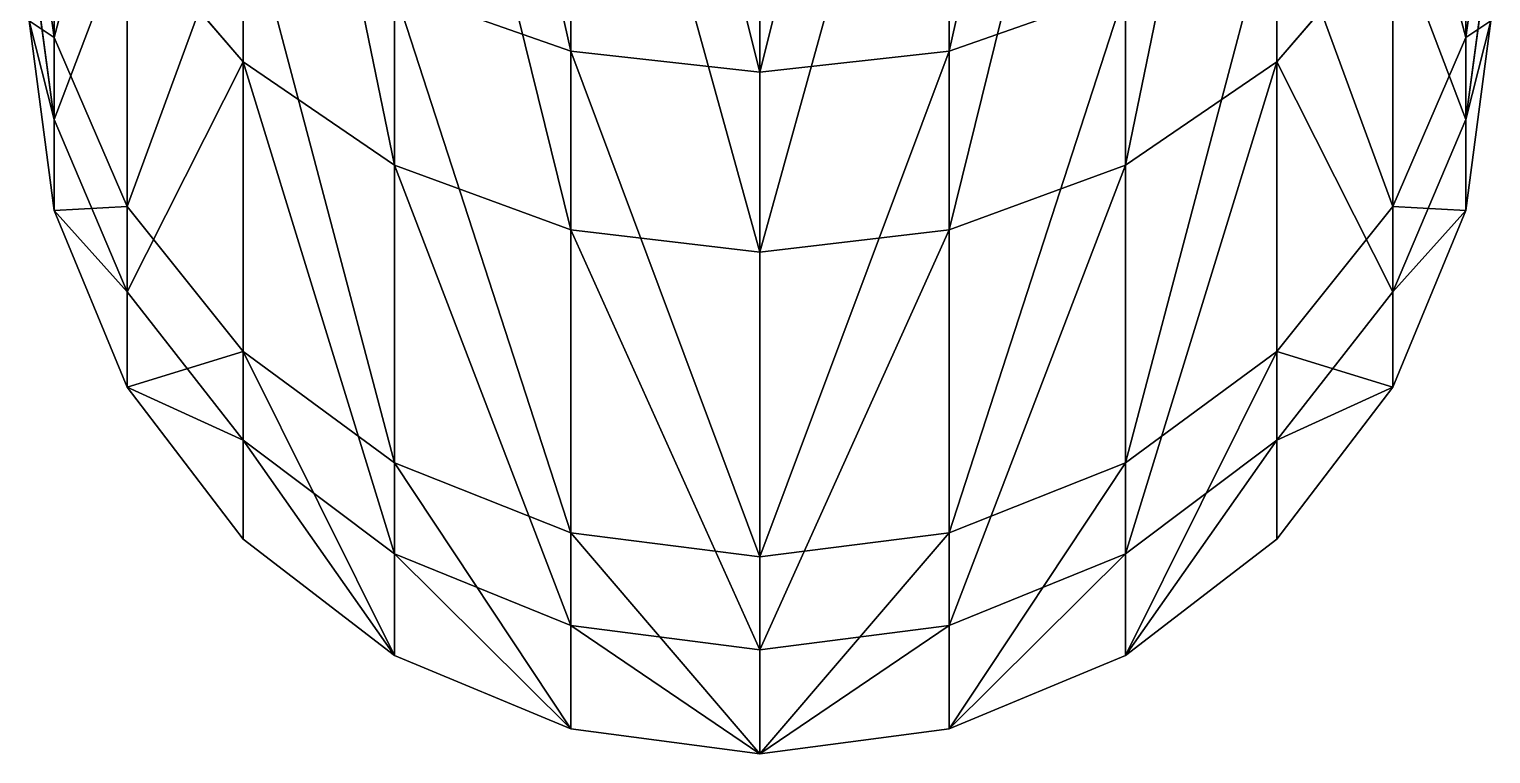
# Model space of a CAD drawing. Extents: x 0 to 6, y 0 to 43.
# Drawn here: x 1.009 to 4.991, y 0 to 1.975 of the extents above; entities that cross this region are included whole.
import ezdxf

# ---------------------------------------------------------------- set-up
doc = ezdxf.new("R2010")
doc.units = 0
doc.header["$MEASUREMENT"] = 0
doc.layers.get('0').update_dxf_attribs({"color": 13, "linetype": 'CONTINUOUS'})

msp = doc.modelspace()

# ---------------------------------------------------------------- linework, layer by layer
for p, q in [((2.4847, 3.9197, 20.8513), (2.4847, 1.916, 18.4492)), ((3.5153, 3.9197, 20.8513), (3.5153, 1.916, 18.4492)), ((3, 3.8735, 20.9014), (3, 1.8584, 18.4857)), ((1.5921, 1.8867, 6.7172), (1.5921, 3.6105, 4.2705)), ((4.4079, 1.8867, 6.7172), (4.4079, 3.6105, 4.2705)), ((2.0044, 1.6052, 6.5696), (2.0044, 3.3767, 4.0551)), ((3.9956, 1.6052, 6.5696), (3.9956, 3.3767, 4.0551)), ((2.4847, 1.4282, 6.4768), (2.4847, 3.2298, 3.9197)), ((3.5153, 1.4282, 6.4768), (3.5153, 3.2298, 3.9197)), ((3, 1.3678, 6.4451), (3, 3.1797, 3.8735)), ((1.0767, 3.111, 17.6928), (1.0767, 1.9524, 15.1891)), ((4.9233, 3.111, 17.6928), (4.9233, 1.9524, 15.1891)), ((1.0767, 1.7297, 9.7232), (1.0767, 2.6808, 7.1335)), ((1.2757, 2.7034, 17.9508), (1.2757, 1.4919, 15.3328)), ((4.7243, 2.7034, 17.9508), (4.7243, 1.4919, 15.3328)), ((4.9233, 1.7297, 9.7232), (4.9233, 2.6808, 7.1335)), ((1.0089, 2.4465, 15.0348), (1.0767, 1.9524, 15.1891)), ((4.9233, 1.9524, 15.1891), (4.9911, 2.4465, 15.0348)), ((1.5921, 2.3534, 18.1724), (1.5921, 1.0965, 15.4562)), ((4.4079, 2.3534, 18.1724), (4.4079, 1.0965, 15.4562)), ((1.0089, 2.2347, 9.8367), (1.0767, 1.7297, 9.7232)), ((1.2757, 2.2535, 6.9095), (1.5921, 1.8867, 6.7172)), ((1.2757, 1.259, 9.6174), (1.2757, 2.2535, 6.9095)), ((4.4079, 1.8867, 6.7172), (4.7243, 2.2535, 6.9095)), ((4.7243, 1.259, 9.6174), (4.7243, 2.2535, 6.9095)), ((4.9233, 1.7297, 9.7232), (4.9911, 2.2347, 9.8367)), ((2.0044, 2.0848, 18.3424), (2.4847, 1.916, 18.4492)), ((2.0044, 2.0848, 18.3424), (2.0044, 0.793, 15.5509)), ((3.5153, 1.916, 18.4492), (3.9956, 2.0848, 18.3424)), ((3.9956, 2.0848, 18.3424), (3.9956, 0.793, 15.5509)), ((1.0089, 1.9985, 12.4497), (1.0767, 1.4812, 12.4708)), ((4.9233, 1.4812, 12.4708), (4.9911, 1.9985, 12.4497)), ((1.0767, 1.9524, 15.1891), (1.2757, 1.4919, 15.3328)), ((1.0767, 1.9524, 15.1891), (1.0767, 1.4812, 12.4708)), ((4.7243, 1.4919, 15.3328), (4.9233, 1.9524, 15.1891)), ((4.9233, 1.9524, 15.1891), (4.9233, 1.4812, 12.4708)), ((2.4847, 1.916, 18.4492), (2.4847, 0.6023, 15.6104)), ((2.4847, 1.916, 18.4492), (3, 1.8584, 18.4857)), ((3, 1.8584, 18.4857), (3.5153, 1.916, 18.4492)), ((3.5153, 1.916, 18.4492), (3.5153, 0.6023, 15.6104)), ((1.5921, 1.8867, 6.7172), (2.0044, 1.6052, 6.5696)), ((1.5921, 0.8549, 9.5266), (1.5921, 1.8867, 6.7172)), ((3.9956, 1.6052, 6.5696), (4.4079, 1.8867, 6.7172)), ((4.4079, 0.8549, 9.5266), (4.4079, 1.8867, 6.7172)), ((3, 1.8584, 18.4857), (3, 0.5372, 15.6307)), ((1.0767, 1.4812, 12.4708), (1.0767, 1.7297, 9.7232)), ((1.0767, 1.7297, 9.7232), (1.2757, 1.259, 9.6174)), ((4.7243, 1.259, 9.6174), (4.9233, 1.7297, 9.7232)), ((4.9233, 1.4812, 12.4708), (4.9233, 1.7297, 9.7232)), ((2.0044, 0.5447, 9.4569), (2.0044, 1.6052, 6.5696)), ((2.0044, 1.6052, 6.5696), (2.4847, 1.4282, 6.4768)), ((3.5153, 1.4282, 6.4768), (3.9956, 1.6052, 6.5696)), ((3.9956, 0.5447, 9.4569), (3.9956, 1.6052, 6.5696)), ((1.0767, 1.4812, 12.4708), (1.2757, 0.9992, 12.4904)), ((1.2757, 1.4919, 15.3328), (1.5921, 1.0965, 15.4562)), ((1.2757, 1.4919, 15.3328), (1.2757, 0.9992, 12.4904)), ((4.4079, 1.0965, 15.4562), (4.7243, 1.4919, 15.3328)), ((4.7243, 1.4919, 15.3328), (4.7243, 0.9992, 12.4904)), ((4.7243, 0.9992, 12.4904), (4.9233, 1.4812, 12.4708)), ((2.4847, 0.3498, 9.413), (2.4847, 1.4282, 6.4768)), ((2.4847, 1.4282, 6.4768), (3, 1.3678, 6.4451)), ((3, 1.3678, 6.4451), (3.5153, 1.4282, 6.4768)), ((3.5153, 0.3498, 9.413), (3.5153, 1.4282, 6.4768)), ((3, 0.2833, 9.3981), (3, 1.3678, 6.4451)), ((1.2757, 0.9992, 12.4904), (1.2757, 1.259, 9.6174)), ((1.2757, 1.259, 9.6174), (1.5921, 0.8549, 9.5266)), ((4.4079, 0.8549, 9.5266), (4.7243, 1.259, 9.6174)), ((4.7243, 0.9992, 12.4904), (4.7243, 1.259, 9.6174)), ((1.5921, 1.0965, 15.4562), (2.0044, 0.793, 15.5509)), ((1.5921, 1.0965, 15.4562), (1.5921, 0.5853, 12.5073)), ((3.9956, 0.793, 15.5509), (4.4079, 1.0965, 15.4562)), ((4.4079, 1.0965, 15.4562), (4.4079, 0.5853, 12.5073)), ((1.2757, 0.9992, 12.4904), (1.5921, 0.5853, 12.5073)), ((4.4079, 0.5853, 12.5073), (4.7243, 0.9992, 12.4904)), ((1.5921, 0.5853, 12.5073), (1.5921, 0.8549, 9.5266)), ((1.5921, 0.8549, 9.5266), (2.0044, 0.5447, 9.4569)), ((3.9956, 0.5447, 9.4569), (4.4079, 0.8549, 9.5266)), ((4.4079, 0.5853, 12.5073), (4.4079, 0.8549, 9.5266)), ((2.0044, 0.793, 15.5509), (2.4847, 0.6023, 15.6104)), ((2.0044, 0.793, 15.5509), (2.0044, 0.2677, 12.5202)), ((3.5153, 0.6023, 15.6104), (3.9956, 0.793, 15.5509)), ((3.9956, 0.793, 15.5509), (3.9956, 0.2677, 12.5202)), ((2.4847, 0.6023, 15.6104), (3, 0.5372, 15.6307)), ((2.4847, 0.6023, 15.6104), (2.4847, 0.0681, 12.5284)), ((3, 0.5372, 15.6307), (3.5153, 0.6023, 15.6104)), ((3.5153, 0.6023, 15.6104), (3.5153, 0.0681, 12.5284)), ((1.5921, 0.5853, 12.5073), (2.0044, 0.2677, 12.5202)), ((3.9956, 0.2677, 12.5202), (4.4079, 0.5853, 12.5073)), ((2.0044, 0.2677, 12.5202), (2.0044, 0.5447, 9.4569)), ((2.0044, 0.5447, 9.4569), (2.4847, 0.3498, 9.413)), ((3, 0.5372, 15.6307), (3, 0, 12.5311)), ((3.5153, 0.3498, 9.413), (3.9956, 0.5447, 9.4569)), ((3.9956, 0.2677, 12.5202), (3.9956, 0.5447, 9.4569)), ((2.4847, 0.0681, 12.5284), (2.4847, 0.3498, 9.413)), ((2.4847, 0.3498, 9.413), (3, 0.2833, 9.3981)), ((3, 0.2833, 9.3981), (3.5153, 0.3498, 9.413)), ((3.5153, 0.0681, 12.5284), (3.5153, 0.3498, 9.413)), ((3, 0, 12.5311), (3, 0.2833, 9.3981)), ((2.0044, 0.2677, 12.5202), (2.4847, 0.0681, 12.5284)), ((3.5153, 0.0681, 12.5284), (3.9956, 0.2677, 12.5202)), ((2.4847, 0.0681, 12.5284), (3, 0, 12.5311)), ((3, 0, 12.5311), (3.5153, 0.0681, 12.5284))]:
    msp.add_line(p, q)

# ---------------------------------------------------------------- meshes
mesh = msp.add_polyface()
corners = [(2.4847, 1.916, 18.4492), (2.0044, 4.0551, 20.7044), (2.0044, 2.0848, 18.3424), (2.4847, 3.9197, 20.8513)]
mesh.append_faces([[corners[k] for k in face] for face in [(0, 1, 2), (1, 0, 3)]], dxfattribs={"vtx0": -1})
mesh = msp.add_polyface()
corners = [(3.9956, 4.0551, 20.7044), (3.5153, 1.916, 18.4492), (3.9956, 2.0848, 18.3424), (3.5153, 3.9197, 20.8513)]
mesh.append_faces([[corners[k] for k in face] for face in [(0, 1, 2), (1, 0, 3)]], dxfattribs={"vtx0": -1})
mesh = msp.add_polyface()
corners = [(1.2757, 2.2535, 6.9095), (1.5921, 3.6105, 4.2705), (1.5921, 1.8867, 6.7172), (1.2757, 3.915, 4.5513)]
mesh.append_faces([[corners[k] for k in face] for face in [(0, 1, 2), (1, 0, 3)]], dxfattribs={"vtx0": -1})
mesh = msp.add_polyface()
corners = [(3, 1.8584, 18.4857), (2.4847, 3.9197, 20.8513), (2.4847, 1.916, 18.4492), (3, 3.8735, 20.9014)]
mesh.append_faces([[corners[k] for k in face] for face in [(0, 1, 2), (1, 0, 3)]], dxfattribs={"vtx0": -1})
mesh = msp.add_polyface()
corners = [(3.5153, 3.9197, 20.8513), (3, 1.8584, 18.4857), (3.5153, 1.916, 18.4492), (3, 3.8735, 20.9014)]
mesh.append_faces([[corners[k] for k in face] for face in [(0, 1, 2), (1, 0, 3)]], dxfattribs={"vtx0": -1})
mesh = msp.add_polyface()
corners = [(4.4079, 3.6105, 4.2705), (4.7243, 2.2535, 6.9095), (4.4079, 1.8867, 6.7172), (4.7243, 3.915, 4.5513)]
mesh.append_faces([[corners[k] for k in face] for face in [(0, 1, 2), (1, 0, 3)]], dxfattribs={"vtx0": -1})
mesh = msp.add_polyface()
corners = [(2.0044, 1.6052, 6.5696), (1.5921, 3.6105, 4.2705), (2.0044, 3.3767, 4.0551), (1.5921, 1.8867, 6.7172)]
mesh.append_faces([[corners[k] for k in face] for face in [(0, 1, 2), (1, 0, 3)]], dxfattribs={"vtx0": -1})
mesh = msp.add_polyface()
corners = [(4.4079, 3.6105, 4.2705), (3.9956, 1.6052, 6.5696), (3.9956, 3.3767, 4.0551), (4.4079, 1.8867, 6.7172)]
mesh.append_faces([[corners[k] for k in face] for face in [(0, 1, 2), (1, 0, 3)]], dxfattribs={"vtx0": -1})
mesh = msp.add_polyface()
corners = [(1.0767, 3.111, 17.6928), (1.0089, 2.4465, 15.0348), (1.0767, 1.9524, 15.1891), (1.0089, 3.5484, 17.4159)]
mesh.append_faces([[corners[k] for k in face] for face in [(0, 1, 2), (1, 0, 3)]], dxfattribs={"vtx0": -1})
mesh = msp.add_polyface()
corners = [(4.9911, 2.4465, 15.0348), (4.9233, 3.111, 17.6928), (4.9233, 1.9524, 15.1891), (4.9911, 3.5484, 17.4159)]
mesh.append_faces([[corners[k] for k in face] for face in [(0, 1, 2), (1, 0, 3)]], dxfattribs={"vtx0": -1})
mesh = msp.add_polyface()
corners = [(2.4847, 1.4282, 6.4768), (2.0044, 3.3767, 4.0551), (2.4847, 3.2298, 3.9197), (2.0044, 1.6052, 6.5696)]
mesh.append_faces([[corners[k] for k in face] for face in [(0, 1, 2), (1, 0, 3)]], dxfattribs={"vtx0": -1})
mesh = msp.add_polyface()
corners = [(3.9956, 3.3767, 4.0551), (3.5153, 1.4282, 6.4768), (3.5153, 3.2298, 3.9197), (3.9956, 1.6052, 6.5696)]
mesh.append_faces([[corners[k] for k in face] for face in [(0, 1, 2), (1, 0, 3)]], dxfattribs={"vtx0": -1})
mesh = msp.add_polyface()
corners = [(3, 1.3678, 6.4451), (2.4847, 3.2298, 3.9197), (3, 3.1797, 3.8735), (2.4847, 1.4282, 6.4768)]
mesh.append_faces([[corners[k] for k in face] for face in [(0, 1, 2), (1, 0, 3)]], dxfattribs={"vtx0": -1})
mesh = msp.add_polyface()
corners = [(3.5153, 3.2298, 3.9197), (3, 1.3678, 6.4451), (3, 3.1797, 3.8735), (3.5153, 1.4282, 6.4768)]
mesh.append_faces([[corners[k] for k in face] for face in [(0, 1, 2), (1, 0, 3)]], dxfattribs={"vtx0": -1})
mesh = msp.add_polyface()
corners = [(1.0089, 2.2347, 9.8367), (1.0767, 2.6808, 7.1335), (1.0767, 1.7297, 9.7232), (1.0089, 3.1393, 7.3739)]
mesh.append_faces([[corners[k] for k in face] for face in [(0, 1, 2), (1, 0, 3)]], dxfattribs={"vtx0": -1})
mesh = msp.add_polyface()
corners = [(1.2757, 2.7034, 17.9508), (1.0767, 1.9524, 15.1891), (1.2757, 1.4919, 15.3328), (1.0767, 3.111, 17.6928)]
mesh.append_faces([[corners[k] for k in face] for face in [(0, 1, 2), (1, 0, 3)]], dxfattribs={"vtx0": -1})
mesh = msp.add_polyface()
corners = [(4.9233, 1.9524, 15.1891), (4.7243, 2.7034, 17.9508), (4.7243, 1.4919, 15.3328), (4.9233, 3.111, 17.6928)]
mesh.append_faces([[corners[k] for k in face] for face in [(0, 1, 2), (1, 0, 3)]], dxfattribs={"vtx0": -1})
mesh = msp.add_polyface()
corners = [(4.9233, 2.6808, 7.1335), (4.9911, 2.2347, 9.8367), (4.9233, 1.7297, 9.7232), (4.9911, 3.1393, 7.3739)]
mesh.append_faces([[corners[k] for k in face] for face in [(0, 1, 2), (1, 0, 3)]], dxfattribs={"vtx0": -1})
mesh = msp.add_polyface()
corners = [(1.0767, 1.7297, 9.7232), (1.2757, 2.2535, 6.9095), (1.2757, 1.259, 9.6174), (1.0767, 2.6808, 7.1335)]
mesh.append_faces([[corners[k] for k in face] for face in [(0, 1, 2), (1, 0, 3)]], dxfattribs={"vtx0": -1})
mesh = msp.add_polyface()
corners = [(1.5921, 2.3534, 18.1724), (1.2757, 1.4919, 15.3328), (1.5921, 1.0965, 15.4562), (1.2757, 2.7034, 17.9508)]
mesh.append_faces([[corners[k] for k in face] for face in [(0, 1, 2), (1, 0, 3)]], dxfattribs={"vtx0": -1})
mesh = msp.add_polyface()
corners = [(4.7243, 1.4919, 15.3328), (4.4079, 2.3534, 18.1724), (4.4079, 1.0965, 15.4562), (4.7243, 2.7034, 17.9508)]
mesh.append_faces([[corners[k] for k in face] for face in [(0, 1, 2), (1, 0, 3)]], dxfattribs={"vtx0": -1})
mesh = msp.add_polyface()
corners = [(4.7243, 2.2535, 6.9095), (4.9233, 1.7297, 9.7232), (4.7243, 1.259, 9.6174), (4.9233, 2.6808, 7.1335)]
mesh.append_faces([[corners[k] for k in face] for face in [(0, 1, 2), (1, 0, 3)]], dxfattribs={"vtx0": -1})
mesh = msp.add_polyface()
corners = [(1.0767, 1.9524, 15.1891), (1.0089, 1.9985, 12.4497), (1.0767, 1.4812, 12.4708), (1.0089, 2.4465, 15.0348)]
mesh.append_faces([[corners[k] for k in face] for face in [(0, 1, 2), (1, 0, 3)]], dxfattribs={"vtx0": -1})
mesh = msp.add_polyface()
corners = [(4.9911, 1.9985, 12.4497), (4.9233, 1.9524, 15.1891), (4.9233, 1.4812, 12.4708), (4.9911, 2.4465, 15.0348)]
mesh.append_faces([[corners[k] for k in face] for face in [(0, 1, 2), (1, 0, 3)]], dxfattribs={"vtx0": -1})
mesh = msp.add_polyface()
corners = [(2.0044, 0.793, 15.5509), (1.5921, 2.3534, 18.1724), (1.5921, 1.0965, 15.4562), (2.0044, 2.0848, 18.3424)]
mesh.append_faces([[corners[k] for k in face] for face in [(0, 1, 2), (1, 0, 3)]], dxfattribs={"vtx0": -1})
mesh = msp.add_polyface()
corners = [(4.4079, 2.3534, 18.1724), (3.9956, 0.793, 15.5509), (4.4079, 1.0965, 15.4562), (3.9956, 2.0848, 18.3424)]
mesh.append_faces([[corners[k] for k in face] for face in [(0, 1, 2), (1, 0, 3)]], dxfattribs={"vtx0": -1})
mesh = msp.add_polyface()
corners = [(1.0089, 1.9985, 12.4497), (1.0767, 1.7297, 9.7232), (1.0767, 1.4812, 12.4708), (1.0089, 2.2347, 9.8367)]
mesh.append_faces([[corners[k] for k in face] for face in [(0, 1, 2), (1, 0, 3)]], dxfattribs={"vtx0": -1})
mesh = msp.add_polyface()
corners = [(1.2757, 1.259, 9.6174), (1.5921, 1.8867, 6.7172), (1.5921, 0.8549, 9.5266), (1.2757, 2.2535, 6.9095)]
mesh.append_faces([[corners[k] for k in face] for face in [(0, 1, 2), (1, 0, 3)]], dxfattribs={"vtx0": -1})
mesh = msp.add_polyface()
corners = [(4.4079, 1.8867, 6.7172), (4.7243, 1.259, 9.6174), (4.4079, 0.8549, 9.5266), (4.7243, 2.2535, 6.9095)]
mesh.append_faces([[corners[k] for k in face] for face in [(0, 1, 2), (1, 0, 3)]], dxfattribs={"vtx0": -1})
mesh = msp.add_polyface()
corners = [(4.9233, 1.7297, 9.7232), (4.9911, 1.9985, 12.4497), (4.9233, 1.4812, 12.4708), (4.9911, 2.2347, 9.8367)]
mesh.append_faces([[corners[k] for k in face] for face in [(0, 1, 2), (1, 0, 3)]], dxfattribs={"vtx0": -1})
mesh = msp.add_polyface()
corners = [(2.4847, 0.6023, 15.6104), (2.0044, 2.0848, 18.3424), (2.0044, 0.793, 15.5509), (2.4847, 1.916, 18.4492)]
mesh.append_faces([[corners[k] for k in face] for face in [(0, 1, 2), (1, 0, 3)]], dxfattribs={"vtx0": -1})
mesh = msp.add_polyface()
corners = [(3.9956, 2.0848, 18.3424), (3.5153, 0.6023, 15.6104), (3.9956, 0.793, 15.5509), (3.5153, 1.916, 18.4492)]
mesh.append_faces([[corners[k] for k in face] for face in [(0, 1, 2), (1, 0, 3)]], dxfattribs={"vtx0": -1})
mesh = msp.add_polyface()
corners = [(1.2757, 1.4919, 15.3328), (1.0767, 1.4812, 12.4708), (1.2757, 0.9992, 12.4904), (1.0767, 1.9524, 15.1891)]
mesh.append_faces([[corners[k] for k in face] for face in [(0, 1, 2), (1, 0, 3)]], dxfattribs={"vtx0": -1})
mesh = msp.add_polyface()
corners = [(4.9233, 1.4812, 12.4708), (4.7243, 1.4919, 15.3328), (4.7243, 0.9992, 12.4904), (4.9233, 1.9524, 15.1891)]
mesh.append_faces([[corners[k] for k in face] for face in [(0, 1, 2), (1, 0, 3)]], dxfattribs={"vtx0": -1})
mesh = msp.add_polyface()
corners = [(3, 0.5372, 15.6307), (2.4847, 1.916, 18.4492), (2.4847, 0.6023, 15.6104), (3, 1.8584, 18.4857)]
mesh.append_faces([[corners[k] for k in face] for face in [(0, 1, 2), (1, 0, 3)]], dxfattribs={"vtx0": -1})
mesh = msp.add_polyface()
corners = [(3.5153, 1.916, 18.4492), (3, 0.5372, 15.6307), (3.5153, 0.6023, 15.6104), (3, 1.8584, 18.4857)]
mesh.append_faces([[corners[k] for k in face] for face in [(0, 1, 2), (1, 0, 3)]], dxfattribs={"vtx0": -1})
mesh = msp.add_polyface()
corners = [(2.0044, 0.5447, 9.4569), (1.5921, 1.8867, 6.7172), (2.0044, 1.6052, 6.5696), (1.5921, 0.8549, 9.5266)]
mesh.append_faces([[corners[k] for k in face] for face in [(0, 1, 2), (1, 0, 3)]], dxfattribs={"vtx0": -1})
mesh = msp.add_polyface()
corners = [(4.4079, 1.8867, 6.7172), (3.9956, 0.5447, 9.4569), (3.9956, 1.6052, 6.5696), (4.4079, 0.8549, 9.5266)]
mesh.append_faces([[corners[k] for k in face] for face in [(0, 1, 2), (1, 0, 3)]], dxfattribs={"vtx0": -1})
mesh = msp.add_polyface()
corners = [(1.0767, 1.4812, 12.4708), (1.2757, 1.259, 9.6174), (1.2757, 0.9992, 12.4904), (1.0767, 1.7297, 9.7232)]
mesh.append_faces([[corners[k] for k in face] for face in [(0, 1, 2), (1, 0, 3)]], dxfattribs={"vtx0": -1})
mesh = msp.add_polyface()
corners = [(4.7243, 1.259, 9.6174), (4.9233, 1.4812, 12.4708), (4.7243, 0.9992, 12.4904), (4.9233, 1.7297, 9.7232)]
mesh.append_faces([[corners[k] for k in face] for face in [(0, 1, 2), (1, 0, 3)]], dxfattribs={"vtx0": -1})
mesh = msp.add_polyface()
corners = [(2.4847, 0.3498, 9.413), (2.0044, 1.6052, 6.5696), (2.4847, 1.4282, 6.4768), (2.0044, 0.5447, 9.4569)]
mesh.append_faces([[corners[k] for k in face] for face in [(0, 1, 2), (1, 0, 3)]], dxfattribs={"vtx0": -1})
mesh = msp.add_polyface()
corners = [(3.9956, 1.6052, 6.5696), (3.5153, 0.3498, 9.413), (3.5153, 1.4282, 6.4768), (3.9956, 0.5447, 9.4569)]
mesh.append_faces([[corners[k] for k in face] for face in [(0, 1, 2), (1, 0, 3)]], dxfattribs={"vtx0": -1})
mesh = msp.add_polyface()
corners = [(1.5921, 1.0965, 15.4562), (1.2757, 0.9992, 12.4904), (1.5921, 0.5853, 12.5073), (1.2757, 1.4919, 15.3328)]
mesh.append_faces([[corners[k] for k in face] for face in [(0, 1, 2), (1, 0, 3)]], dxfattribs={"vtx0": -1})
mesh = msp.add_polyface()
corners = [(4.7243, 0.9992, 12.4904), (4.4079, 1.0965, 15.4562), (4.4079, 0.5853, 12.5073), (4.7243, 1.4919, 15.3328)]
mesh.append_faces([[corners[k] for k in face] for face in [(0, 1, 2), (1, 0, 3)]], dxfattribs={"vtx0": -1})
mesh = msp.add_polyface()
corners = [(3, 0.2833, 9.3981), (2.4847, 1.4282, 6.4768), (3, 1.3678, 6.4451), (2.4847, 0.3498, 9.413)]
mesh.append_faces([[corners[k] for k in face] for face in [(0, 1, 2), (1, 0, 3)]], dxfattribs={"vtx0": -1})
mesh = msp.add_polyface()
corners = [(3.5153, 1.4282, 6.4768), (3, 0.2833, 9.3981), (3, 1.3678, 6.4451), (3.5153, 0.3498, 9.413)]
mesh.append_faces([[corners[k] for k in face] for face in [(0, 1, 2), (1, 0, 3)]], dxfattribs={"vtx0": -1})
mesh = msp.add_polyface()
corners = [(1.2757, 0.9992, 12.4904), (1.5921, 0.8549, 9.5266), (1.5921, 0.5853, 12.5073), (1.2757, 1.259, 9.6174)]
mesh.append_faces([[corners[k] for k in face] for face in [(0, 1, 2), (1, 0, 3)]], dxfattribs={"vtx0": -1})
mesh = msp.add_polyface()
corners = [(4.4079, 0.8549, 9.5266), (4.7243, 0.9992, 12.4904), (4.4079, 0.5853, 12.5073), (4.7243, 1.259, 9.6174)]
mesh.append_faces([[corners[k] for k in face] for face in [(0, 1, 2), (1, 0, 3)]], dxfattribs={"vtx0": -1})
mesh = msp.add_polyface()
corners = [(2.0044, 0.2677, 12.5202), (1.5921, 1.0965, 15.4562), (1.5921, 0.5853, 12.5073), (2.0044, 0.793, 15.5509)]
mesh.append_faces([[corners[k] for k in face] for face in [(0, 1, 2), (1, 0, 3)]], dxfattribs={"vtx0": -1})
mesh = msp.add_polyface()
corners = [(4.4079, 1.0965, 15.4562), (3.9956, 0.2677, 12.5202), (4.4079, 0.5853, 12.5073), (3.9956, 0.793, 15.5509)]
mesh.append_faces([[corners[k] for k in face] for face in [(0, 1, 2), (1, 0, 3)]], dxfattribs={"vtx0": -1})
mesh = msp.add_polyface()
corners = [(2.0044, 0.2677, 12.5202), (1.5921, 0.8549, 9.5266), (2.0044, 0.5447, 9.4569), (1.5921, 0.5853, 12.5073)]
mesh.append_faces([[corners[k] for k in face] for face in [(0, 1, 2), (1, 0, 3)]], dxfattribs={"vtx0": -1})
mesh = msp.add_polyface()
corners = [(4.4079, 0.8549, 9.5266), (3.9956, 0.2677, 12.5202), (3.9956, 0.5447, 9.4569), (4.4079, 0.5853, 12.5073)]
mesh.append_faces([[corners[k] for k in face] for face in [(0, 1, 2), (1, 0, 3)]], dxfattribs={"vtx0": -1})
mesh = msp.add_polyface()
corners = [(2.4847, 0.0681, 12.5284), (2.0044, 0.793, 15.5509), (2.0044, 0.2677, 12.5202), (2.4847, 0.6023, 15.6104)]
mesh.append_faces([[corners[k] for k in face] for face in [(0, 1, 2), (1, 0, 3)]], dxfattribs={"vtx0": -1})
mesh = msp.add_polyface()
corners = [(3.9956, 0.793, 15.5509), (3.5153, 0.0681, 12.5284), (3.9956, 0.2677, 12.5202), (3.5153, 0.6023, 15.6104)]
mesh.append_faces([[corners[k] for k in face] for face in [(0, 1, 2), (1, 0, 3)]], dxfattribs={"vtx0": -1})
mesh = msp.add_polyface()
corners = [(3, 0, 12.5311), (2.4847, 0.6023, 15.6104), (2.4847, 0.0681, 12.5284), (3, 0.5372, 15.6307)]
mesh.append_faces([[corners[k] for k in face] for face in [(0, 1, 2), (1, 0, 3)]], dxfattribs={"vtx0": -1})
mesh = msp.add_polyface()
corners = [(3.5153, 0.6023, 15.6104), (3, 0, 12.5311), (3.5153, 0.0681, 12.5284), (3, 0.5372, 15.6307)]
mesh.append_faces([[corners[k] for k in face] for face in [(0, 1, 2), (1, 0, 3)]], dxfattribs={"vtx0": -1})
mesh = msp.add_polyface()
corners = [(2.4847, 0.0681, 12.5284), (2.0044, 0.5447, 9.4569), (2.4847, 0.3498, 9.413), (2.0044, 0.2677, 12.5202)]
mesh.append_faces([[corners[k] for k in face] for face in [(0, 1, 2), (1, 0, 3)]], dxfattribs={"vtx0": -1})
mesh = msp.add_polyface()
corners = [(3.9956, 0.5447, 9.4569), (3.5153, 0.0681, 12.5284), (3.5153, 0.3498, 9.413), (3.9956, 0.2677, 12.5202)]
mesh.append_faces([[corners[k] for k in face] for face in [(0, 1, 2), (1, 0, 3)]], dxfattribs={"vtx0": -1})
mesh = msp.add_polyface()
corners = [(3, 0, 12.5311), (2.4847, 0.3498, 9.413), (3, 0.2833, 9.3981), (2.4847, 0.0681, 12.5284)]
mesh.append_faces([[corners[k] for k in face] for face in [(0, 1, 2), (1, 0, 3)]], dxfattribs={"vtx0": -1})
mesh = msp.add_polyface()
corners = [(3.5153, 0.3498, 9.413), (3, 0, 12.5311), (3, 0.2833, 9.3981), (3.5153, 0.0681, 12.5284)]
mesh.append_faces([[corners[k] for k in face] for face in [(0, 1, 2), (1, 0, 3)]], dxfattribs={"vtx0": -1})

doc.saveas('drawing.dxf')
